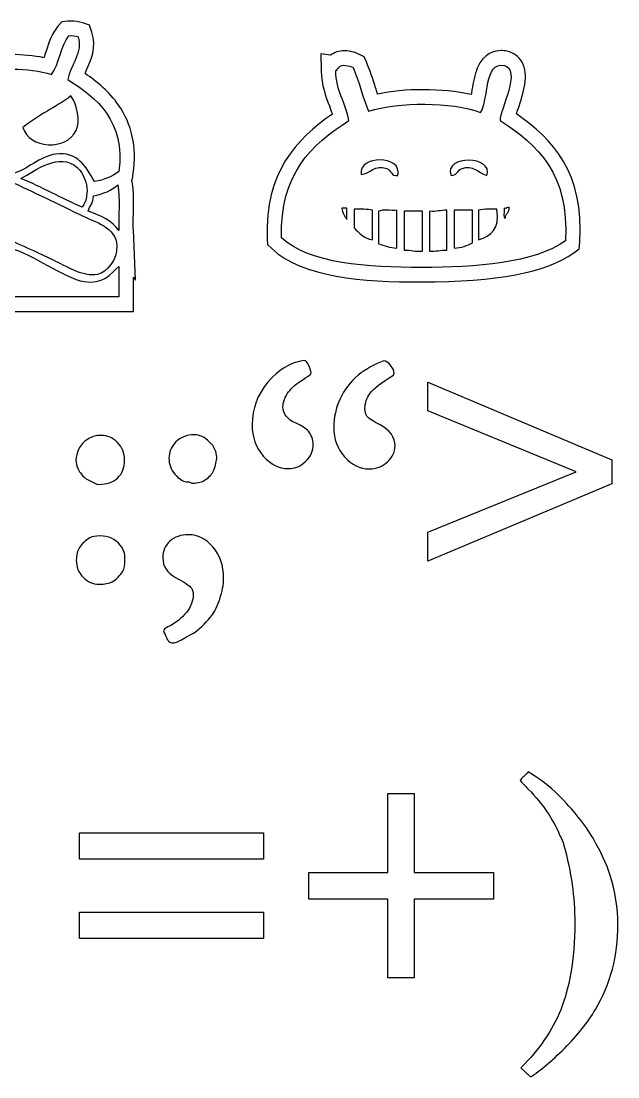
# Model space of a CAD drawing. Extents: x 33 to 458, y 68 to 471.
# Drawn here: x 252 to 458.2, y 105.7 to 470.6 of the extents above; entities that cross this region are included whole.
import ezdxf

# ---------------------------------------------------------------- set-up
doc = ezdxf.new("R2010")
doc.units = 0
doc.header["$MEASUREMENT"] = 0
doc.layers.add('LAYER_1', color=7, linetype='CONTINUOUS')

# ---------------------------------------------------------------- blocks, each defined once
blk = doc.blocks.new('BLOCK_4')
at = {"layer": 'LAYER_1', "color": 1}
blk.add_open_spline([(207.08, 370.29), (207.08, 370.29), (207.08, 387.65), (207.08, 387.65), (207.08, 387.65), (208.17, 388.99), (208.17, 388.99), (207.69, 390.94), (207.6, 392.95), (207.93, 394.89), (207.93, 394.89), (207.5, 397.37), (207.5, 397.37), (206.91, 400.83), (207, 404.7), (207.08, 408.45), (207.12, 410.62), (207.17, 412.68), (207.08, 414.58), (207.08, 414.58), (206.61, 425.56), (206.61, 425.56), (206.61, 425.56), (207.58, 424.78), (207.58, 424.78), (208.89, 439.6), (217.04, 447.5), (224.66, 452.3), (224.45, 452.78), (224.23, 453.25), (224.01, 453.74), (222.77, 456.45), (221.37, 459.51), (220.87, 463.57), (220.87, 463.57), (220.51, 466.58), (220.51, 466.58), (220.51, 466.58), (223, 468.29), (223, 468.29), (224.82, 469.55), (226.67, 470.18), (228.49, 470.18), (235.02, 470.18), (237.17, 463.22), (238.59, 458.61), (238.64, 458.46), (238.69, 458.31), (238.73, 458.15), (241.75, 458.75), (245.09, 459.06), (248.62, 459.06), (252.47, 459.06), (256.34, 458.69), (259.87, 457.98), (260.12, 458.7), (260.37, 459.46), (260.6, 460.21), (261.5, 463.04), (262.52, 466.25), (264.71, 468.82), (264.71, 468.82), (266.04, 470.39), (266.04, 470.39), (266.04, 470.39), (268.09, 470.57), (268.09, 470.57), (268.5, 470.6), (268.9, 470.62), (269.29, 470.62), (270.69, 470.62), (272, 470.41), (273.29, 469.97), (273.29, 469.97), (275.62, 469.18), (275.62, 469.18), (275.62, 469.18), (276.42, 466.85), (276.42, 466.85), (278.2, 461.65), (276.14, 457.08), (274.63, 453.74), (274.44, 453.33), (274.26, 452.92), (274.08, 452.52), (278.24, 449.68), (282.51, 446.17), (285.7, 441.57), (290.32, 434.9), (291.97, 427.2), (290.76, 418.02), (290.76, 418.02), (290.49, 415.99), (290.49, 415.99), (290.49, 415.99), (290.22, 415.78), (290.22, 415.78), (290.22, 415.78), (290.37, 414.97), (290.37, 414.97), (290.97, 411.64), (290.88, 407.9), (290.8, 404.29), (290.76, 402.21), (290.71, 400.24), (290.79, 398.44), (290.79, 398.44), (291.58, 381.04), (291.58, 381.04), (291.58, 381.04), (290.8, 382.17), (290.8, 382.17), (290.8, 382.17), (290.8, 370.29), (290.8, 370.29), (290.8, 370.29), (207.08, 370.29), (207.08, 370.29)], degree=3, knots=[0, 0, 0, 0, 1, 1, 1, 2, 2, 2, 3, 3, 3, 4, 4, 4, 5, 5, 5, 6, 6, 6, 7, 7, 7, 8, 8, 8, 9, 9, 9, 10, 10, 10, 11, 11, 11, 12, 12, 12, 13, 13, 13, 14, 14, 14, 15, 15, 15, 16, 16, 16, 17, 17, 17, 18, 18, 18, 19, 19, 19, 20, 20, 20, 21, 21, 21, 22, 22, 22, 23, 23, 23, 24, 24, 24, 25, 25, 25, 26, 26, 26, 27, 27, 27, 28, 28, 28, 29, 29, 29, 30, 30, 30, 31, 31, 31, 32, 32, 32, 33, 33, 33, 34, 34, 34, 35, 35, 35, 36, 36, 36, 37, 37, 37, 38, 38, 38, 39, 39, 39, 39], dxfattribs=at)
at = {"layer": 'LAYER_1', "color": 7}
for points, knots in [([(225.83, 464.18), (226.52, 458.51), (229.46, 455.1), (230.77, 450.07), (220.05, 444.33), (211.88, 436.04), (212.43, 419.03), (214.76, 417.01), (217.84, 415.74), (221.25, 414.79), (222.95, 420.91), (227.32, 425.98), (234.65, 424.67), (239.44, 423.81), (244.71, 418.69), (249.12, 417.97), (253.8, 419.02), (258.69, 423.98), (263.93, 424.67), (271.36, 425.64), (274.48, 420.45), (277.33, 415.15), (280.75, 415.73), (283.56, 416.92), (285.8, 418.67), (288.1, 436.08), (278.15, 444.14), (268.16, 450.42), (268.98, 455.38), (273.5, 459.96), (271.69, 465.23), (270.81, 465.53), (269.8, 465.7), (268.52, 465.59), (265.54, 462.09), (265.31, 455.86), (262.52, 452.18), (254.69, 454.55), (243.3, 454.83), (235.71, 452.18), (233.16, 456.3), (232.53, 468.78), (225.83, 464.18)], [0, 0, 0, 0, 1, 1, 1, 2, 2, 2, 3, 3, 3, 4, 4, 4, 5, 5, 5, 6, 6, 6, 7, 7, 7, 8, 8, 8, 9, 9, 9, 10, 10, 10, 11, 11, 11, 12, 12, 12, 13, 13, 13, 14, 14, 14, 14]), ([(228.66, 444.77), (234.32, 441.27), (240.12, 437.89), (245.59, 434.19), (244.3, 426.19), (229.91, 425.63), (227.25, 433.13), (226.01, 436.63), (227.23, 441.25), (228.66, 444.77)], [0, 0, 0, 0, 1, 1, 1, 2, 2, 2, 3, 3, 3, 3]), ([(252.64, 433.84), (257.56, 438.09), (264.05, 440.78), (269.22, 444.77), (271.43, 441.57), (272.55, 436.2), (270.98, 432.78), (267.72, 425.66), (254.62, 426.48), (252.64, 433.84)], [0, 0, 0, 0, 1, 1, 1, 2, 2, 2, 3, 3, 3, 3]), ([(271.34, 420.08), (265.31, 425.45), (257.03, 419.05), (251.94, 416.2), (259.35, 413.27), (265.79, 409.37), (273.1, 406.33), (276.44, 411.07), (274.27, 417.47), (271.34, 420.08)], [0, 0, 0, 0, 1, 1, 1, 2, 2, 2, 3, 3, 3, 3]), ([(223.72, 408.09), (225.13, 404.61), (231.79, 402.05), (235.71, 400.33), (245.76, 395.93), (253.81, 392.52), (263.22, 387.98), (267.22, 386.06), (273.49, 382.01), (278.39, 383.05), (281.65, 383.73), (285.33, 388.15), (285.09, 392.92), (284.76, 399.62), (277.98, 400.87), (272.04, 403.86), (262.36, 408.73), (255.27, 411.93), (246.29, 416.2), (241.26, 418.6), (235.98, 423.02), (230.42, 421.85), (226.71, 421.06), (220.98, 414.82), (223.72, 408.09)], [0, 0, 0, 0, 1, 1, 1, 2, 2, 2, 3, 3, 3, 4, 4, 4, 5, 5, 5, 6, 6, 6, 7, 7, 7, 8, 8, 8, 8]), ([(212.43, 398.21), (214.29, 402), (218.68, 403.26), (222.66, 404.92), (222.37, 406.98), (220.99, 407.95), (220.9, 410.21), (217.26, 411.03), (214.56, 412.81), (212.08, 414.79), (212.31, 409.38), (211.61, 403.04), (212.43, 398.21)], [0, 0, 0, 0, 1, 1, 1, 2, 2, 2, 3, 3, 3, 4, 4, 4, 4]), ([(276.98, 410.21), (277.06, 407.77), (275.61, 406.88), (275.22, 404.92), (279.48, 403.42), (283.45, 401.62), (285.8, 398.21), (285.57, 403.39), (286.27, 409.5), (285.45, 414.09), (283.37, 412.04), (280.31, 410.99), (276.98, 410.21)], [0, 0, 0, 0, 1, 1, 1, 2, 2, 2, 3, 3, 3, 4, 4, 4, 4]), ([(224.07, 403.15), (220.8, 400.72), (216.19, 400.56), (214.19, 397.51), (209.95, 391.01), (215.43, 381.69), (223.72, 383.05), (227.13, 383.6), (231.25, 386.73), (234.65, 388.34), (238.82, 390.31), (242.84, 391.52), (245.94, 393.63), (238.34, 396.49), (231.33, 399.94), (224.07, 403.15)], [0, 0, 0, 0, 1, 1, 1, 2, 2, 2, 3, 3, 3, 4, 4, 4, 5, 5, 5, 5]), ([(273.81, 380.58), (266.73, 381.8), (255.39, 390.58), (248.76, 391.86), (246.67, 392.27), (239.6, 387.68), (235.71, 385.87), (228.55, 382.52), (220.77, 377.41), (214.55, 383.4), (213.52, 384.38), (212.77, 386.71), (212.08, 385.87), (212.08, 382.34), (212.08, 378.81), (212.08, 375.29), (236.65, 375.29), (261.23, 375.29), (285.8, 375.29), (285.8, 378.81), (285.8, 382.34), (285.8, 385.87), (282.99, 383.26), (280.15, 379.48), (273.81, 380.58)], [0, 0, 0, 0, 1, 1, 1, 2, 2, 2, 3, 3, 3, 4, 4, 4, 5, 5, 5, 6, 6, 6, 7, 7, 7, 8, 8, 8, 8])]:
    blk.add_open_spline(points, degree=3, knots=knots, dxfattribs=at)
blk = doc.blocks.new('BLOCK_5')
at = {"layer": 'LAYER_1', "color": 1}
blk.add_open_spline([(390.34, 380.48), (369.93, 380.48), (349.54, 381.88), (338.61, 392.05), (338.61, 392.05), (337.09, 393.46), (337.09, 393.46), (337.09, 393.46), (337.02, 395.54), (337.02, 395.54), (336.26, 418.25), (347.03, 429.85), (359.56, 438.46), (359.25, 439.41), (358.89, 440.34), (358.52, 441.3), (357.25, 444.61), (355.81, 448.35), (355.71, 453.46), (355.71, 453.46), (355.61, 459.28), (355.61, 459.28), (355.61, 459.28), (358.97, 458.83), (358.97, 458.83), (360.23, 459.82), (361.85, 460.35), (363.68, 460.35), (366.17, 460.35), (368.31, 459.4), (368.91, 459.1), (368.91, 459.1), (370.58, 458.29), (370.58, 458.29), (370.58, 458.29), (371.31, 456.57), (371.31, 456.57), (372.54, 453.68), (373.52, 450.63), (374.47, 447.68), (374.72, 446.91), (374.96, 446.16), (375.2, 445.42), (379.88, 446.4), (385.28, 446.92), (390.85, 446.92), (396.87, 446.92), (402.61, 446.32), (407.52, 445.21), (407.62, 445.79), (407.72, 446.36), (407.8, 446.84), (408.23, 449.41), (408.68, 452.07), (409.66, 454.38), (411.87, 459.64), (415.78, 460.43), (417.91, 460.43), (418.58, 460.43), (419.27, 460.36), (419.96, 460.21), (422.19, 459.73), (424.03, 458.41), (425.13, 456.48), (427.67, 452.03), (425.57, 445.76), (423.72, 440.23), (423.54, 439.7), (423.34, 439.1), (423.16, 438.53), (435.83, 429.85), (446.6, 418.04), (445.07, 394.32), (445.07, 394.32), (444.91, 391.95), (444.91, 391.95), (444.91, 391.95), (442.97, 390.57), (442.97, 390.57), (433.29, 383.68), (416.56, 380.48), (390.34, 380.48), (390.34, 380.48), (390.34, 380.48), (390.34, 380.48)], degree=3, knots=[0, 0, 0, 0, 1, 1, 1, 2, 2, 2, 3, 3, 3, 4, 4, 4, 5, 5, 5, 6, 6, 6, 7, 7, 7, 8, 8, 8, 9, 9, 9, 10, 10, 10, 11, 11, 11, 12, 12, 12, 13, 13, 13, 14, 14, 14, 15, 15, 15, 16, 16, 16, 17, 17, 17, 18, 18, 18, 19, 19, 19, 20, 20, 20, 21, 21, 21, 22, 22, 22, 23, 23, 23, 24, 24, 24, 25, 25, 25, 26, 26, 26, 27, 27, 27, 28, 28, 28, 28], dxfattribs=at)
at = {"layer": 'LAYER_1', "color": 7}
for points, knots in [([(361.77, 454.61), (361.1, 454.57), (361.53, 453.45), (360.71, 453.55), (360.84, 446.4), (364.18, 442.44), (365.3, 436.27), (352.34, 427.95), (341.28, 417.73), (342.02, 395.71), (351.67, 386.72), (371.73, 385.48), (390.34, 385.48), (409.2, 385.48), (429.34, 387.01), (440.08, 394.65), (441.56, 417.53), (430.56, 427.93), (417.5, 436.27), (417.47, 439.89), (425.05, 454.01), (418.91, 455.32), (412.01, 456.79), (413.67, 443.35), (410.8, 439.09), (400.29, 442.75), (382.86, 442.85), (372, 439.44), (370.11, 444.37), (368.75, 449.83), (366.71, 454.61), (365.51, 455.2), (362.78, 455.92), (361.77, 454.61)], [0, 0, 0, 0, 1, 1, 1, 2, 2, 2, 3, 3, 3, 4, 4, 4, 5, 5, 5, 6, 6, 6, 7, 7, 7, 8, 8, 8, 9, 9, 9, 10, 10, 10, 11, 11, 11, 11]), ([(382.23, 417.22), (379.86, 416.95), (379.93, 419.11), (378.35, 419.69), (374.29, 421.19), (372.54, 417.86), (369.53, 417.58), (368.32, 424.31), (383.91, 424.58), (382.23, 417.22)], [0, 0, 0, 0, 1, 1, 1, 2, 2, 2, 3, 3, 3, 3]), ([(412.92, 417.22), (409.82, 418.42), (408.03, 420.88), (404.45, 419.69), (402.67, 419.1), (402.75, 417.32), (400.57, 417.22), (397.89, 424.49), (415.52, 424.19), (412.92, 417.22)], [0, 0, 0, 0, 1, 1, 1, 2, 2, 2, 3, 3, 3, 3]), ([(362.83, 405.94), (363.42, 405.94), (364, 405.94), (364.59, 405.94), (364.59, 404.64), (364.59, 403.35), (364.59, 402.05), (363.82, 403.17), (363.01, 404.24), (362.83, 405.94)], [0, 0, 0, 0, 1, 1, 1, 2, 2, 2, 3, 3, 3, 3]), ([(367.06, 405.58), (369.29, 405.57), (371.67, 405.72), (373.41, 405.23), (373.41, 401.82), (373.41, 398.41), (373.41, 395), (370.5, 395.62), (368.73, 397.38), (367.06, 399.23), (367.06, 401.35), (367.06, 403.47), (367.06, 405.58)], [0, 0, 0, 0, 1, 1, 1, 2, 2, 2, 3, 3, 3, 4, 4, 4, 4]), ([(381.88, 405.23), (381.88, 400.88), (381.88, 396.53), (381.88, 392.18), (379.32, 392.21), (377.64, 393.12), (375.53, 393.59), (375.53, 397.35), (375.53, 401.11), (375.53, 404.88), (377.01, 405.63), (379.82, 405.05), (381.88, 405.23)], [0, 0, 0, 0, 1, 1, 1, 2, 2, 2, 3, 3, 3, 4, 4, 4, 4]), ([(399.16, 405.23), (399.16, 400.64), (399.16, 396.06), (399.16, 391.47), (396.83, 391.69), (395.54, 390.86), (393.16, 391.12), (393.16, 395.71), (393.16, 400.29), (393.16, 404.88), (395.55, 404.6), (396.91, 405.36), (399.16, 405.23)], [0, 0, 0, 0, 1, 1, 1, 2, 2, 2, 3, 3, 3, 4, 4, 4, 4]), ([(401.63, 405.23), (403.75, 405.23), (405.86, 405.23), (407.98, 405.23), (407.98, 401.47), (407.98, 397.7), (407.98, 393.94), (406.12, 393.1), (404.27, 392.25), (401.63, 392.18), (401.63, 396.53), (401.63, 400.88), (401.63, 405.23)], [0, 0, 0, 0, 1, 1, 1, 2, 2, 2, 3, 3, 3, 4, 4, 4, 4]), ([(410.09, 395), (410.09, 398.41), (410.09, 401.82), (410.09, 405.23), (411.66, 405.76), (415.33, 405.75), (416.44, 405.58), (417.53, 398.85), (414.38, 396.36), (410.09, 395)], [0, 0, 0, 0, 1, 1, 1, 2, 2, 2, 3, 3, 3, 3]), ([(420.68, 406.29), (420.7, 404.5), (419.43, 404.01), (419.27, 402.41), (418.46, 402.9), (419.13, 404.86), (418.91, 405.94), (419.91, 405.64), (419.83, 406.43), (420.68, 406.29)], [0, 0, 0, 0, 1, 1, 1, 2, 2, 2, 3, 3, 3, 3]), ([(390.69, 404.88), (390.69, 400.29), (390.69, 395.71), (390.69, 391.12), (388.19, 390.85), (386.76, 391.65), (384.35, 391.47), (384.35, 395.94), (384.35, 400.41), (384.35, 404.88), (385.35, 404.94), (389.69, 404.94), (390.69, 404.88)], [0, 0, 0, 0, 1, 1, 1, 2, 2, 2, 3, 3, 3, 4, 4, 4, 4])]:
    blk.add_open_spline(points, degree=3, knots=knots, dxfattribs=at)

msp = doc.modelspace()

# ---------------------------------------------------------------- linework, layer by layer
at = {"layer": 'LAYER_1', "color": 7}
for points in [[(392.53, 345.78), (456.2, 318.98), (456.2, 310.75), (392.53, 284.03), (392.53, 293.94), (443.8, 314.85), (392.53, 335.88), (392.53, 345.78)], [(351.44, 176.33), (378.68, 176.33), (378.68, 203.68), (387.87, 203.68), (387.87, 176.33), (415.22, 176.33), (415.22, 167.14), (387.87, 167.14), (387.87, 140.02), (378.68, 140.02), (378.68, 167.14), (351.44, 167.14), (351.44, 176.33)], [(272.12, 190.12), (335.78, 190.12), (335.78, 180.99), (272.12, 180.99), (272.12, 190.12)], [(272.12, 162.71), (335.78, 162.71), (335.78, 153.52), (272.12, 153.52), (272.12, 162.71)]]:
    msp.add_lwpolyline(points, dxfattribs=at)
for points, knots in [([(349.87, 353.35), (350.33, 353.19), (350.7, 352.88), (350.97, 352.42), (351.83, 350.91), (352.25, 349.79), (352.25, 349.05), (352.25, 349.05), (352.14, 348.59), (352.14, 348.59), (351.75, 348.32), (350.86, 347.72), (349.46, 346.79), (347.05, 345.24), (345.39, 343.81), (344.46, 342.49), (343.14, 340.71), (342.48, 338.97), (342.48, 337.27), (342.48, 334.83), (343.99, 332.95), (347.02, 331.64), (349.03, 330.75), (350.45, 329.81), (351.26, 328.85), (352.39, 327.53), (352.95, 326.05), (352.95, 324.42), (352.95, 322.17), (352.1, 320.2), (350.39, 318.51), (348.68, 316.83), (346.67, 315.98), (344.34, 315.98), (341.16, 315.98), (338.28, 317.42), (335.7, 320.28), (333.12, 323.15), (331.83, 326.79), (331.83, 331.21), (331.83, 336.67), (333.65, 341.55), (337.3, 345.85), (340.94, 350.15), (345.13, 352.65), (349.87, 353.35)], [0, 0, 0, 0, 1, 1, 1, 2, 2, 2, 3, 3, 3, 4, 4, 4, 5, 5, 5, 6, 6, 6, 7, 7, 7, 8, 8, 8, 9, 9, 9, 10, 10, 10, 11, 11, 11, 12, 12, 12, 13, 13, 13, 14, 14, 14, 15, 15, 15, 15]), ([(377.4, 353.23), (378.17, 353.12), (378.89, 352.66), (379.55, 351.85), (380.44, 350.74), (380.89, 349.83), (380.89, 349.1), (380.89, 349.1), (380.66, 348.3), (380.66, 348.3), (376.5, 345.7), (373.83, 343.6), (372.62, 342), (371.42, 340.39), (370.82, 338.62), (370.82, 336.69), (370.82, 335.53), (371.05, 334.65), (371.52, 334.07), (372.18, 333.26), (373.69, 332.26), (376.06, 331.06), (379.51, 329.27), (381.24, 326.85), (381.24, 323.78), (381.24, 321.76), (380.36, 319.94), (378.62, 318.31), (376.87, 316.68), (374.74, 315.87), (372.22, 315.87), (369.11, 315.87), (366.31, 317.25), (363.81, 320.02), (361.3, 322.78), (360.05, 326.19), (360.05, 330.26), (360.05, 333.58), (360.77, 336.85), (362.21, 340.06), (363.64, 343.27), (365.74, 345.99), (368.49, 348.21), (371.25, 350.44), (374.21, 352.11), (377.4, 353.23)], [0, 0, 0, 0, 1, 1, 1, 2, 2, 2, 3, 3, 3, 4, 4, 4, 5, 5, 5, 6, 6, 6, 7, 7, 7, 8, 8, 8, 9, 9, 9, 10, 10, 10, 11, 11, 11, 12, 12, 12, 13, 13, 13, 14, 14, 14, 15, 15, 15, 15]), ([(270.95, 319.01), (270.95, 320.1), (271.28, 321.35), (271.94, 322.76), (272.61, 324.18), (273.65, 325.31), (275.07, 326.17), (276.49, 327.02), (278.04, 327.45), (279.71, 327.45), (281.85, 327.45), (283.73, 326.61), (285.35, 324.95), (286.96, 323.28), (287.77, 321.26), (287.77, 318.89), (287.77, 316.29), (286.97, 314.25), (285.38, 312.75), (283.78, 311.26), (281.6, 310.51), (278.84, 310.51), (278.52, 310.51), (278.29, 310.55), (278.13, 310.63), (275.8, 311.71), (274.44, 312.43), (274.05, 312.78), (273.07, 313.56), (272.31, 314.54), (271.77, 315.72), (271.22, 316.9), (270.95, 318), (270.95, 319.01)], [0, 0, 0, 0, 1, 1, 1, 2, 2, 2, 3, 3, 3, 4, 4, 4, 5, 5, 5, 6, 6, 6, 7, 7, 7, 8, 8, 8, 9, 9, 9, 10, 10, 10, 11, 11, 11, 11]), ([(303.08, 319.53), (303.08, 321.59), (303.85, 323.45), (305.4, 325.12), (306.96, 326.79), (309.11, 327.62), (311.86, 327.62), (313.73, 327.62), (315.48, 326.8), (317.13, 325.15), (318.78, 323.5), (319.61, 321.74), (319.61, 319.88), (319.61, 318.68), (319.26, 317.21), (318.56, 315.46), (318.05, 314.18), (317.16, 313.1), (315.88, 312.23), (314.6, 311.36), (313.11, 310.92), (311.4, 310.92), (311.13, 310.92), (310.84, 311), (310.53, 311.15), (310.22, 311.31), (309.73, 311.4), (309.07, 311.44), (307.87, 311.52), (306.57, 312.38), (305.17, 314.03), (303.78, 315.68), (303.08, 317.52), (303.08, 319.53)], [0, 0, 0, 0, 1, 1, 1, 2, 2, 2, 3, 3, 3, 4, 4, 4, 5, 5, 5, 6, 6, 6, 7, 7, 7, 8, 8, 8, 9, 9, 9, 10, 10, 10, 11, 11, 11, 11]), ([(279.3, 292.7), (282.13, 292.7), (284.47, 291.6), (286.32, 289.39), (287.37, 288.22), (287.89, 286.65), (287.89, 284.67), (287.89, 282.65), (287.64, 281.26), (287.13, 280.48), (286.17, 278.93), (284.95, 277.73), (283.48, 276.87), (282.44, 276.29), (280.91, 276), (278.9, 276), (276.81, 276), (274.98, 276.81), (273.42, 278.42), (271.85, 280.03), (271.07, 282), (271.07, 284.32), (271.07, 286.07), (271.44, 287.54), (272.2, 288.75), (272.95, 289.95), (274.14, 291.05), (275.77, 292.06), (276.5, 292.49), (277.68, 292.7), (279.3, 292.7)], [0, 0, 0, 0, 1, 1, 1, 2, 2, 2, 3, 3, 3, 4, 4, 4, 5, 5, 5, 6, 6, 6, 7, 7, 7, 8, 8, 8, 9, 9, 9, 10, 10, 10, 10]), ([(301.21, 259.95), (301.37, 260.46), (301.87, 260.9), (302.73, 261.29), (305.4, 262.58), (307.54, 264.23), (309.13, 266.26), (310.68, 268.28), (311.46, 270.34), (311.46, 272.44), (311.46, 273.49), (311.17, 274.35), (310.58, 275.01), (310, 275.67), (308.26, 276.79), (305.35, 278.36), (302.44, 279.93), (300.98, 282.19), (300.98, 285.14), (300.98, 287.47), (301.78, 289.38), (303.37, 290.87), (304.96, 292.36), (307.17, 293.11), (310, 293.11), (313.03, 293.11), (315.78, 291.7), (318.27, 288.89), (320.75, 286.07), (321.99, 282.46), (321.99, 278.07), (321.99, 275.86), (321.53, 273.46), (320.62, 270.87), (319.71, 268.29), (318.81, 266.4), (317.92, 265.19), (316.37, 263.21), (314.41, 261.27), (312.04, 259.36), (311.84, 259.25), (309.85, 258.16), (306.04, 256.1), (305.54, 255.87), (305.04, 255.75), (304.53, 255.75), (303.91, 255.75), (303.39, 255.95), (302.96, 256.36), (302.53, 256.77), (301.95, 257.97), (301.21, 259.95)], [0, 0, 0, 0, 1, 1, 1, 2, 2, 2, 3, 3, 3, 4, 4, 4, 5, 5, 5, 6, 6, 6, 7, 7, 7, 8, 8, 8, 9, 9, 9, 10, 10, 10, 11, 11, 11, 12, 12, 12, 13, 13, 13, 14, 14, 14, 15, 15, 15, 16, 16, 16, 17, 17, 17, 17]), ([(424.48, 208.17), (424.79, 208.71), (425.2, 209.18), (425.7, 209.59), (426.2, 210), (426.71, 210.51), (427.21, 211.13), (431.33, 208.69), (434.8, 206.03), (437.63, 203.16), (442.87, 197.96), (446.87, 192.98), (449.65, 188.2), (452.42, 183.43), (454.37, 179.26), (455.5, 175.69), (457.32, 169.83), (458.23, 164.03), (458.23, 158.29), (458.23, 152.94), (457.6, 147.84), (456.34, 143.01), (455.08, 138.18), (453.12, 133.52), (450.46, 129.02), (447.81, 124.52), (444.24, 120.04), (439.76, 115.6), (435.27, 111.16), (431.38, 107.87), (428.09, 105.74), (428.09, 105.74), (424.71, 108.88), (424.71, 108.88), (427.89, 112.02), (430.63, 115.27), (432.92, 118.63), (435.21, 121.98), (437.06, 125.41), (438.47, 128.9), (439.89, 132.39), (441.05, 136.66), (441.97, 141.7), (442.88, 146.75), (443.33, 152.51), (443.33, 158.99), (443.33, 163.53), (443.03, 167.93), (442.43, 172.2), (441.83, 176.47), (440.85, 181.1), (439.49, 186.11), (439.26, 186.96), (438.79, 188.03), (438.1, 189.31), (436, 194.62), (432.39, 199.92), (427.27, 205.2), (425.99, 206.52), (425.06, 207.51), (424.48, 208.17)], [0, 0, 0, 0, 1, 1, 1, 2, 2, 2, 3, 3, 3, 4, 4, 4, 5, 5, 5, 6, 6, 6, 7, 7, 7, 8, 8, 8, 9, 9, 9, 10, 10, 10, 11, 11, 11, 12, 12, 12, 13, 13, 13, 14, 14, 14, 15, 15, 15, 16, 16, 16, 17, 17, 17, 18, 18, 18, 19, 19, 19, 20, 20, 20, 20])]:
    msp.add_open_spline(points, degree=3, knots=knots, dxfattribs=at)

# ---------------------------------------------------------------- block references
at = {"layer": 'LAYER_1'}
for name in ['BLOCK_4', 'BLOCK_5']:
    msp.add_blockref(name, (0, 0), dxfattribs=at)

doc.saveas('drawing.dxf')
